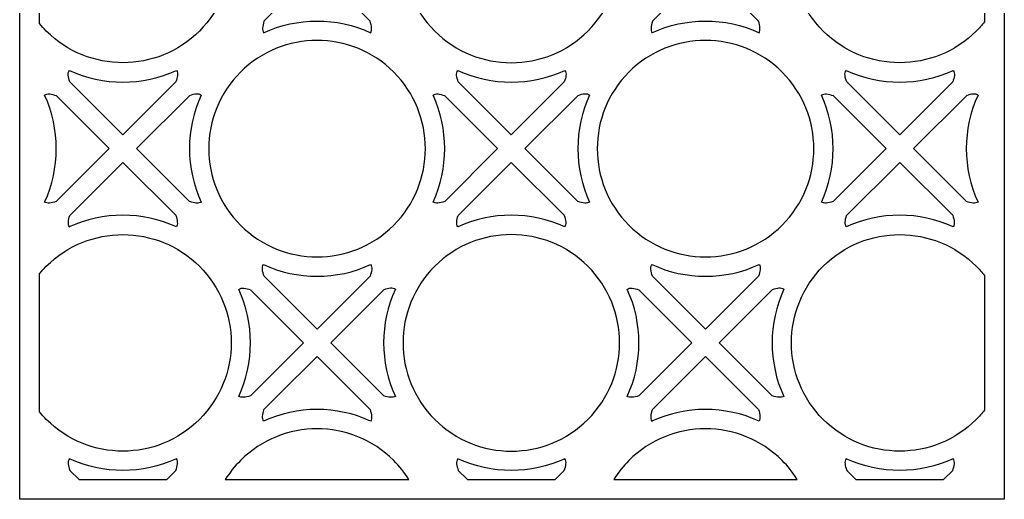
# Model space of a CAD drawing. Header units: centimetres. Extents: x -20 to -13.5, y -6.6 to 6.9.
# Drawn here: x -19.98 to -13.53, y -6.61 to -3.47 of the extents above; entities that cross this region are included whole.
import ezdxf

# ---------------------------------------------------------------- set-up
doc = ezdxf.new("R2010")
doc.units = ezdxf.units.CM
doc.header["$MEASUREMENT"] = 0
doc.layers.add('layer 1', color=7, linetype='Continuous')

msp = doc.modelspace()

# ---------------------------------------------------------------- linework, layer by layer
at = {"layer": 'layer 1', "color": 250, "lineweight": 30}
for points, knots in [([(-13.53018, -6.61448), (-13.53018, -6.61448), (-13.53018, -6.56891), (-13.53018, -6.56891), (-13.53018, -6.56891), (-13.53018, -6.56891), (-13.53018, -6.48463), (-13.53018, -6.48463), (-13.53018, -6.48463), (-13.53018, -6.48463), (-13.53018, 6.72682), (-13.53018, 6.72682), (-13.53018, 6.72682), (-13.53018, 6.72682), (-13.53018, 6.81765), (-13.53018, 6.81765), (-13.53018, 6.81765), (-13.53018, 6.81765), (-13.53018, 6.85667), (-13.53018, 6.85667), (-13.53018, 6.85667), (-13.53018, 6.85667), (-19.8533, 6.85667), (-19.8533, 6.85667), (-19.8533, 6.85667), (-19.8533, 6.85667), (-19.88625, 6.85667), (-19.88625, 6.85667), (-19.88625, 6.85667), (-19.88625, 6.85667), (-19.98315, 6.85667), (-19.98315, 6.85667), (-19.98315, 6.85667), (-19.98315, 6.85667), (-19.98315, -6.48463), (-19.98315, -6.48463), (-19.98315, -6.48463), (-19.98315, -6.48463), (-19.98315, -6.51149), (-19.98315, -6.51149), (-19.98315, -6.51149), (-19.98315, -6.51149), (-19.98315, -6.61448), (-19.98315, -6.61448), (-19.98315, -6.61448), (-19.98315, -6.61448), (-13.53018, -6.61448), (-13.53018, -6.61448)], [0, 0, 0, 0, 0.0769231, 0.0769231, 0.0769231, 0.0769231, 0.1538462, 0.1538462, 0.1538462, 0.1538462, 0.2307692, 0.2307692, 0.2307692, 0.2307692, 0.3076923, 0.3076923, 0.3076923, 0.3076923, 0.3846154, 0.3846154, 0.3846154, 0.3846154, 0.4615385, 0.4615385, 0.4615385, 0.4615385, 0.5384615, 0.5384615, 0.5384615, 0.5384615, 0.6153846, 0.6153846, 0.6153846, 0.6153846, 0.6923077, 0.6923077, 0.6923077, 0.6923077, 0.7692308, 0.7692308, 0.7692308, 0.7692308, 0.8461538, 0.8461538, 0.8461538, 0.8461538, 1, 1, 1, 1]), ([(-19.8533, -3.49631), (-19.83934, -3.51312), (-19.82452, -3.52945), (-19.80877, -3.54521), (-19.80877, -3.54521), (-19.53165, -3.82235), (-19.08215, -3.82235), (-18.80502, -3.54521), (-18.80502, -3.54521), (-18.52789, -3.26808), (-18.52789, -2.81858), (-18.80502, -2.54146), (-18.80502, -2.54146), (-19.08215, -2.26432), (-19.53165, -2.26432), (-19.80877, -2.54146), (-19.80877, -2.54146), (-19.82452, -2.55721), (-19.83934, -2.57355), (-19.8533, -2.59036), (-19.8533, -2.59036), (-19.8533, -2.59036), (-19.8533, -3.49631), (-19.8533, -3.49631)], [0, 0, 0, 0, 0.1428571, 0.1428571, 0.1428571, 0.1428571, 0.2857143, 0.2857143, 0.2857143, 0.2857143, 0.4285714, 0.4285714, 0.4285714, 0.4285714, 0.5714286, 0.5714286, 0.5714286, 0.5714286, 0.7142857, 0.7142857, 0.7142857, 0.7142857, 1, 1, 1, 1]), ([(-17.26308, -2.54146), (-16.98596, -2.26432), (-16.53646, -2.26432), (-16.25932, -2.54146), (-16.25932, -2.54146), (-15.9822, -2.81858), (-15.9822, -3.26808), (-16.25932, -3.54521), (-16.25932, -3.54521), (-16.53646, -3.82235), (-16.98596, -3.82235), (-17.26308, -3.54521), (-17.26308, -3.54521), (-17.54023, -3.26808), (-17.54023, -2.81858), (-17.26308, -2.54146)], [0, 0, 0, 0, 0.2, 0.2, 0.2, 0.2, 0.4, 0.4, 0.4, 0.4, 0.6, 0.6, 0.6, 0.6, 1, 1, 1, 1]), ([(-13.66003, -2.60153), (-13.67658, -2.58076), (-13.69442, -2.56068), (-13.71365, -2.54146), (-13.71365, -2.54146), (-13.99078, -2.26432), (-14.44027, -2.26432), (-14.71742, -2.54146), (-14.71742, -2.54146), (-14.99453, -2.81858), (-14.99453, -3.26808), (-14.71742, -3.54521), (-14.71742, -3.54521), (-14.44027, -3.82235), (-13.99078, -3.82235), (-13.71365, -3.54521), (-13.71365, -3.54521), (-13.69442, -3.52599), (-13.67658, -3.50591), (-13.66003, -3.48514), (-13.66003, -3.48514), (-13.66003, -3.48514), (-13.66003, -2.60153), (-13.66003, -2.60153)], [0, 0, 0, 0, 0.1428571, 0.1428571, 0.1428571, 0.1428571, 0.2857143, 0.2857143, 0.2857143, 0.2857143, 0.4285714, 0.4285714, 0.4285714, 0.4285714, 0.5714286, 0.5714286, 0.5714286, 0.5714286, 0.7142857, 0.7142857, 0.7142857, 0.7142857, 1, 1, 1, 1]), ([(-17.68704, -3.48005), (-17.67628, -3.51292), (-17.67282, -3.54009), (-17.68355, -3.55634), (-17.68355, -3.55634), (-17.90562, -3.45394), (-18.16334, -3.45405), (-18.38535, -3.55667), (-18.38535, -3.55667), (-18.38535, -3.55667), (-18.38447, -3.55579), (-18.38447, -3.55579), (-18.38447, -3.55579), (-18.39546, -3.54001), (-18.39253, -3.51347), (-18.38223, -3.48122), (-18.38223, -3.48122), (-18.38223, -3.48122), (-18.03405, -3.13305), (-18.03405, -3.13305), (-18.03405, -3.13305), (-18.03405, -3.13305), (-17.68704, -3.48005), (-17.68704, -3.48005)], [0, 0, 0, 0, 0.1428571, 0.1428571, 0.1428571, 0.1428571, 0.2857143, 0.2857143, 0.2857143, 0.2857143, 0.4285714, 0.4285714, 0.4285714, 0.4285714, 0.5714286, 0.5714286, 0.5714286, 0.5714286, 0.7142857, 0.7142857, 0.7142857, 0.7142857, 1, 1, 1, 1]), ([(-15.14136, -3.48005), (-15.1306, -3.51292), (-15.12715, -3.54009), (-15.13786, -3.55634), (-15.13786, -3.55634), (-15.35995, -3.45394), (-15.61766, -3.45405), (-15.83967, -3.55667), (-15.83967, -3.55667), (-15.83967, -3.55667), (-15.83879, -3.55579), (-15.83879, -3.55579), (-15.83879, -3.55579), (-15.84978, -3.54001), (-15.84684, -3.51347), (-15.83656, -3.48122), (-15.83656, -3.48122), (-15.83656, -3.48122), (-15.48836, -3.13305), (-15.48836, -3.13305), (-15.48836, -3.13305), (-15.48836, -3.13305), (-15.14136, -3.48005), (-15.14136, -3.48005)], [0, 0, 0, 0, 0.1428571, 0.1428571, 0.1428571, 0.1428571, 0.2857143, 0.2857143, 0.2857143, 0.2857143, 0.4285714, 0.4285714, 0.4285714, 0.4285714, 0.5714286, 0.5714286, 0.5714286, 0.5714286, 0.7142857, 0.7142857, 0.7142857, 0.7142857, 1, 1, 1, 1]), ([(-18.53594, -3.8143), (-18.2588, -3.53717), (-17.8093, -3.53717), (-17.53218, -3.8143), (-17.53218, -3.8143), (-17.25504, -4.09142), (-17.25504, -4.54092), (-17.53218, -4.81806), (-17.53218, -4.81806), (-17.8093, -5.09518), (-18.2588, -5.09518), (-18.53594, -4.81806), (-18.53594, -4.81806), (-18.81306, -4.54092), (-18.81306, -4.09142), (-18.53594, -3.8143)], [0, 0, 0, 0, 0.2, 0.2, 0.2, 0.2, 0.4, 0.4, 0.4, 0.4, 0.6, 0.6, 0.6, 0.6, 1, 1, 1, 1]), ([(-15.99025, -3.8143), (-15.71311, -3.53717), (-15.26361, -3.53717), (-14.98649, -3.8143), (-14.98649, -3.8143), (-14.70937, -4.09142), (-14.70937, -4.54092), (-14.98649, -4.81806), (-14.98649, -4.81806), (-15.26361, -5.09518), (-15.71311, -5.09518), (-15.99025, -4.81806), (-15.99025, -4.81806), (-16.26737, -4.54092), (-16.26737, -4.09142), (-15.99025, -3.8143)], [0, 0, 0, 0, 0.2, 0.2, 0.2, 0.2, 0.4, 0.4, 0.4, 0.4, 0.6, 0.6, 0.6, 0.6, 1, 1, 1, 1]), ([(-19.30689, -4.22647), (-19.30689, -4.22647), (-18.9596, -3.87919), (-18.9596, -3.87919), (-18.9596, -3.87919), (-18.94902, -3.84911), (-18.94184, -3.82073), (-18.9563, -3.80315), (-18.9563, -3.80315), (-19.17816, -3.90547), (-19.43568, -3.90548), (-19.65754, -3.80316), (-19.65754, -3.80316), (-19.67194, -3.82073), (-19.66486, -3.84905), (-19.65428, -3.87909), (-19.65428, -3.87909), (-19.65428, -3.87909), (-19.30689, -4.22647), (-19.30689, -4.22647), (-19.30689, -4.22647), (-19.30689, -4.22647), (-19.30689, -4.22647), (-19.30689, -4.22647)], [0, 0, 0, 0, 0.1428571, 0.1428571, 0.1428571, 0.1428571, 0.2857143, 0.2857143, 0.2857143, 0.2857143, 0.4285714, 0.4285714, 0.4285714, 0.4285714, 0.5714286, 0.5714286, 0.5714286, 0.5714286, 0.7142857, 0.7142857, 0.7142857, 0.7142857, 1, 1, 1, 1]), ([(-16.76121, -4.22647), (-16.76121, -4.22647), (-16.41392, -3.87918), (-16.41392, -3.87918), (-16.41392, -3.87918), (-16.40333, -3.8491), (-16.39616, -3.82073), (-16.41062, -3.80315), (-16.41062, -3.80315), (-16.63249, -3.90547), (-16.89, -3.90548), (-17.11185, -3.80316), (-17.11185, -3.80316), (-17.12627, -3.82073), (-17.11917, -3.84905), (-17.1086, -3.87909), (-17.1086, -3.87909), (-17.1086, -3.87909), (-16.76121, -4.22647), (-16.76121, -4.22647)], [0, 0, 0, 0, 0.1666667, 0.1666667, 0.1666667, 0.1666667, 0.3333333, 0.3333333, 0.3333333, 0.3333333, 0.5, 0.5, 0.5, 0.5, 0.6666667, 0.6666667, 0.6666667, 0.6666667, 1, 1, 1, 1]), ([(-14.21552, -4.22647), (-14.21552, -4.22647), (-13.86822, -3.87917), (-13.86822, -3.87917), (-13.86822, -3.87917), (-13.85765, -3.8491), (-13.85047, -3.82073), (-13.86493, -3.80315), (-13.86493, -3.80315), (-14.0868, -3.90547), (-14.34431, -3.90548), (-14.56617, -3.80316), (-14.56617, -3.80316), (-14.58058, -3.82073), (-14.57349, -3.84905), (-14.56292, -3.87908), (-14.56292, -3.87908), (-14.56292, -3.87908), (-14.21552, -4.22647), (-14.21552, -4.22647)], [0, 0, 0, 0, 0.1666667, 0.1666667, 0.1666667, 0.1666667, 0.3333333, 0.3333333, 0.3333333, 0.3333333, 0.5, 0.5, 0.5, 0.5, 0.6666667, 0.6666667, 0.6666667, 0.6666667, 1, 1, 1, 1]), ([(-19.74362, -4.6632), (-19.74362, -4.6632), (-19.3966, -4.31618), (-19.3966, -4.31618), (-19.3966, -4.31618), (-19.3966, -4.31618), (-19.74394, -3.96884), (-19.74394, -3.96884), (-19.74394, -3.96884), (-19.77403, -3.95826), (-19.80237, -3.95112), (-19.81996, -3.96559), (-19.81996, -3.96559), (-19.71767, -4.18742), (-19.71765, -4.44485), (-19.81993, -4.66671), (-19.81993, -4.66671), (-19.80369, -4.67741), (-19.77649, -4.67398), (-19.74362, -4.6632)], [0, 0, 0, 0, 0.1666667, 0.1666667, 0.1666667, 0.1666667, 0.3333333, 0.3333333, 0.3333333, 0.3333333, 0.5, 0.5, 0.5, 0.5, 0.6666667, 0.6666667, 0.6666667, 0.6666667, 1, 1, 1, 1]), ([(-19.21718, -4.31618), (-19.21718, -4.31618), (-18.87012, -4.66326), (-18.87012, -4.66326), (-18.87012, -4.66326), (-18.83729, -4.67398), (-18.81016, -4.6774), (-18.79393, -4.66673), (-18.79393, -4.66673), (-18.89634, -4.44462), (-18.89623, -4.18687), (-18.79358, -3.96487), (-18.79358, -3.96487), (-18.81065, -3.95015), (-18.83827, -3.95654), (-18.86775, -3.96676), (-18.86775, -3.96676), (-18.86775, -3.96676), (-19.21718, -4.31618), (-19.21718, -4.31618)], [0, 0, 0, 0, 0.1666667, 0.1666667, 0.1666667, 0.1666667, 0.3333333, 0.3333333, 0.3333333, 0.3333333, 0.5, 0.5, 0.5, 0.5, 0.6666667, 0.6666667, 0.6666667, 0.6666667, 1, 1, 1, 1]), ([(-17.19794, -4.6632), (-17.19794, -4.6632), (-16.85091, -4.31618), (-16.85091, -4.31618), (-16.85091, -4.31618), (-16.85091, -4.31618), (-17.19826, -3.96884), (-17.19826, -3.96884), (-17.19826, -3.96884), (-17.22834, -3.95826), (-17.25669, -3.95112), (-17.27427, -3.96559), (-17.27427, -3.96559), (-17.17199, -4.18742), (-17.17196, -4.44485), (-17.27425, -4.66671), (-17.27425, -4.66671), (-17.25801, -4.67741), (-17.23081, -4.67398), (-17.19794, -4.6632)], [0, 0, 0, 0, 0.1666667, 0.1666667, 0.1666667, 0.1666667, 0.3333333, 0.3333333, 0.3333333, 0.3333333, 0.5, 0.5, 0.5, 0.5, 0.6666667, 0.6666667, 0.6666667, 0.6666667, 1, 1, 1, 1]), ([(-16.32208, -3.96676), (-16.32208, -3.96676), (-16.67151, -4.31618), (-16.67151, -4.31618), (-16.67151, -4.31618), (-16.67151, -4.31618), (-16.32443, -4.66326), (-16.32443, -4.66326), (-16.32443, -4.66326), (-16.29161, -4.67398), (-16.26448, -4.6774), (-16.24824, -4.66673), (-16.24824, -4.66673), (-16.35067, -4.44462), (-16.35054, -4.18687), (-16.2479, -3.96487), (-16.2479, -3.96487), (-16.26497, -3.95015), (-16.29259, -3.95654), (-16.32208, -3.96676)], [0, 0, 0, 0, 0.1666667, 0.1666667, 0.1666667, 0.1666667, 0.3333333, 0.3333333, 0.3333333, 0.3333333, 0.5, 0.5, 0.5, 0.5, 0.6666667, 0.6666667, 0.6666667, 0.6666667, 1, 1, 1, 1]), ([(-14.65225, -4.6632), (-14.65225, -4.6632), (-14.30523, -4.3162), (-14.30523, -4.3162), (-14.30523, -4.3162), (-14.30523, -4.3162), (-14.65257, -3.96884), (-14.65257, -3.96884), (-14.65257, -3.96884), (-14.68267, -3.95826), (-14.711, -3.95112), (-14.7286, -3.96559), (-14.7286, -3.96559), (-14.62631, -4.18742), (-14.62629, -4.44485), (-14.72856, -4.66671), (-14.72856, -4.66671), (-14.71231, -4.67741), (-14.68513, -4.67398), (-14.65225, -4.6632)], [0, 0, 0, 0, 0.1666667, 0.1666667, 0.1666667, 0.1666667, 0.3333333, 0.3333333, 0.3333333, 0.3333333, 0.5, 0.5, 0.5, 0.5, 0.6666667, 0.6666667, 0.6666667, 0.6666667, 1, 1, 1, 1]), ([(-13.77639, -3.96676), (-13.77639, -3.96676), (-14.12582, -4.31618), (-14.12582, -4.31618), (-14.12582, -4.31618), (-14.12582, -4.31618), (-13.77876, -4.66325), (-13.77876, -4.66325), (-13.77876, -4.66325), (-13.74594, -4.67398), (-13.71879, -4.6774), (-13.70257, -4.66673), (-13.70257, -4.66673), (-13.80499, -4.44462), (-13.80485, -4.18687), (-13.70221, -3.96487), (-13.70221, -3.96487), (-13.71928, -3.95015), (-13.74691, -3.95654), (-13.77639, -3.96676)], [0, 0, 0, 0, 0.1666667, 0.1666667, 0.1666667, 0.1666667, 0.3333333, 0.3333333, 0.3333333, 0.3333333, 0.5, 0.5, 0.5, 0.5, 0.6666667, 0.6666667, 0.6666667, 0.6666667, 1, 1, 1, 1]), ([(-19.30689, -4.40589), (-19.30689, -4.40589), (-19.65508, -4.75407), (-19.65508, -4.75407), (-19.65508, -4.75407), (-19.66536, -4.78631), (-19.6683, -4.81285), (-19.65732, -4.82863), (-19.65732, -4.82863), (-19.65732, -4.82863), (-19.6582, -4.82951), (-19.6582, -4.82951), (-19.6582, -4.82951), (-19.43618, -4.72689), (-19.17847, -4.72677), (-18.95638, -4.82918), (-18.95638, -4.82918), (-18.94567, -4.81294), (-18.94913, -4.78577), (-18.95988, -4.75289), (-18.95988, -4.75289), (-18.95988, -4.75289), (-19.30689, -4.40589), (-19.30689, -4.40589)], [0, 0, 0, 0, 0.1428571, 0.1428571, 0.1428571, 0.1428571, 0.2857143, 0.2857143, 0.2857143, 0.2857143, 0.4285714, 0.4285714, 0.4285714, 0.4285714, 0.5714286, 0.5714286, 0.5714286, 0.5714286, 0.7142857, 0.7142857, 0.7142857, 0.7142857, 1, 1, 1, 1]), ([(-16.76121, -4.40589), (-16.76121, -4.40589), (-17.1094, -4.75407), (-17.1094, -4.75407), (-17.1094, -4.75407), (-17.11968, -4.78631), (-17.12261, -4.81285), (-17.11163, -4.82863), (-17.11163, -4.82863), (-17.11163, -4.82863), (-17.11251, -4.82951), (-17.11251, -4.82951), (-17.11251, -4.82951), (-16.8905, -4.72689), (-16.63279, -4.72677), (-16.4107, -4.82918), (-16.4107, -4.82918), (-16.39999, -4.81294), (-16.40344, -4.78577), (-16.4142, -4.75289), (-16.4142, -4.75289), (-16.4142, -4.75289), (-16.76121, -4.40589), (-16.76121, -4.40589)], [0, 0, 0, 0, 0.1428571, 0.1428571, 0.1428571, 0.1428571, 0.2857143, 0.2857143, 0.2857143, 0.2857143, 0.4285714, 0.4285714, 0.4285714, 0.4285714, 0.5714286, 0.5714286, 0.5714286, 0.5714286, 0.7142857, 0.7142857, 0.7142857, 0.7142857, 1, 1, 1, 1]), ([(-14.21552, -4.40589), (-14.21552, -4.40589), (-14.56371, -4.75407), (-14.56371, -4.75407), (-14.56371, -4.75407), (-14.57401, -4.78631), (-14.57694, -4.81285), (-14.56595, -4.82863), (-14.56595, -4.82863), (-14.56595, -4.82863), (-14.56682, -4.82951), (-14.56682, -4.82951), (-14.56682, -4.82951), (-14.34482, -4.72689), (-14.0871, -4.72677), (-13.86501, -4.82918), (-13.86501, -4.82918), (-13.8543, -4.81294), (-13.85776, -4.78577), (-13.86852, -4.75289), (-13.86852, -4.75289), (-13.86852, -4.75289), (-14.21552, -4.40589), (-14.21552, -4.40589)], [0, 0, 0, 0, 0.1428571, 0.1428571, 0.1428571, 0.1428571, 0.2857143, 0.2857143, 0.2857143, 0.2857143, 0.4285714, 0.4285714, 0.4285714, 0.4285714, 0.5714286, 0.5714286, 0.5714286, 0.5714286, 0.7142857, 0.7142857, 0.7142857, 0.7142857, 1, 1, 1, 1]), ([(-19.8533, -6.04199), (-19.83934, -6.0588), (-19.82452, -6.07514), (-19.80877, -6.09089), (-19.80877, -6.09089), (-19.53165, -6.36803), (-19.08215, -6.36803), (-18.80502, -6.09089), (-18.80502, -6.09089), (-18.52789, -5.81377), (-18.52789, -5.36427), (-18.80502, -5.08714), (-18.80502, -5.08714), (-19.08215, -4.81001), (-19.53165, -4.81001), (-19.80877, -5.08714), (-19.80877, -5.08714), (-19.82452, -5.10289), (-19.83934, -5.11923), (-19.8533, -5.13604), (-19.8533, -5.13604), (-19.8533, -5.13604), (-19.8533, -6.04199), (-19.8533, -6.04199)], [0, 0, 0, 0, 0.1428571, 0.1428571, 0.1428571, 0.1428571, 0.2857143, 0.2857143, 0.2857143, 0.2857143, 0.4285714, 0.4285714, 0.4285714, 0.4285714, 0.5714286, 0.5714286, 0.5714286, 0.5714286, 0.7142857, 0.7142857, 0.7142857, 0.7142857, 1, 1, 1, 1]), ([(-17.26308, -5.08714), (-16.98596, -4.81001), (-16.53646, -4.81001), (-16.25932, -5.08714), (-16.25932, -5.08714), (-15.9822, -5.36427), (-15.9822, -5.81377), (-16.25932, -6.09089), (-16.25932, -6.09089), (-16.53646, -6.36803), (-16.98596, -6.36803), (-17.26308, -6.09089), (-17.26308, -6.09089), (-17.54023, -5.81377), (-17.54023, -5.36427), (-17.26308, -5.08714)], [0, 0, 0, 0, 0.2, 0.2, 0.2, 0.2, 0.4, 0.4, 0.4, 0.4, 0.6, 0.6, 0.6, 0.6, 1, 1, 1, 1]), ([(-13.66003, -5.14721), (-13.67658, -5.12645), (-13.69442, -5.10636), (-13.71365, -5.08714), (-13.71365, -5.08714), (-13.99078, -4.81001), (-14.44027, -4.81001), (-14.71742, -5.08714), (-14.71742, -5.08714), (-14.99453, -5.36427), (-14.99453, -5.81377), (-14.71742, -6.09089), (-14.71742, -6.09089), (-14.44027, -6.36803), (-13.99078, -6.36803), (-13.71365, -6.09089), (-13.71365, -6.09089), (-13.69442, -6.07167), (-13.67658, -6.05159), (-13.66003, -6.03082), (-13.66003, -6.03082), (-13.66003, -6.03082), (-13.66003, -5.14721), (-13.66003, -5.14721)], [0, 0, 0, 0, 0.1428571, 0.1428571, 0.1428571, 0.1428571, 0.2857143, 0.2857143, 0.2857143, 0.2857143, 0.4285714, 0.4285714, 0.4285714, 0.4285714, 0.5714286, 0.5714286, 0.5714286, 0.5714286, 0.7142857, 0.7142857, 0.7142857, 0.7142857, 1, 1, 1, 1]), ([(-18.03405, -5.49933), (-18.03405, -5.49933), (-17.68676, -5.15203), (-17.68676, -5.15203), (-17.68676, -5.15203), (-17.67617, -5.12196), (-17.66899, -5.09358), (-17.68346, -5.07598), (-17.68346, -5.07598), (-17.90532, -5.17831), (-18.16283, -5.17831), (-18.38469, -5.07599), (-18.38469, -5.07599), (-18.3991, -5.09358), (-18.39201, -5.1219), (-18.38145, -5.15193), (-18.38145, -5.15193), (-18.38145, -5.15193), (-18.03405, -5.49933), (-18.03405, -5.49933)], [0, 0, 0, 0, 0.1666667, 0.1666667, 0.1666667, 0.1666667, 0.3333333, 0.3333333, 0.3333333, 0.3333333, 0.5, 0.5, 0.5, 0.5, 0.6666667, 0.6666667, 0.6666667, 0.6666667, 1, 1, 1, 1]), ([(-15.48836, -5.49933), (-15.48836, -5.49933), (-15.14108, -5.15203), (-15.14108, -5.15203), (-15.14108, -5.15203), (-15.13048, -5.12196), (-15.12332, -5.09358), (-15.13778, -5.07598), (-15.13778, -5.07598), (-15.35964, -5.17831), (-15.61716, -5.17831), (-15.839, -5.07599), (-15.839, -5.07599), (-15.85342, -5.09358), (-15.84634, -5.1219), (-15.83576, -5.15193), (-15.83576, -5.15193), (-15.83576, -5.15193), (-15.48836, -5.49933), (-15.48836, -5.49933)], [0, 0, 0, 0, 0.1666667, 0.1666667, 0.1666667, 0.1666667, 0.3333333, 0.3333333, 0.3333333, 0.3333333, 0.5, 0.5, 0.5, 0.5, 0.6666667, 0.6666667, 0.6666667, 0.6666667, 1, 1, 1, 1]), ([(-18.47077, -5.93605), (-18.47077, -5.93605), (-18.12375, -5.58903), (-18.12375, -5.58903), (-18.12375, -5.58903), (-18.12375, -5.58903), (-18.47109, -5.24168), (-18.47109, -5.24168), (-18.47109, -5.24168), (-18.50119, -5.23109), (-18.52953, -5.22395), (-18.54712, -5.23843), (-18.54712, -5.23843), (-18.44484, -5.46027), (-18.44481, -5.7177), (-18.54709, -5.93954), (-18.54709, -5.93954), (-18.53084, -5.95027), (-18.50366, -5.94682), (-18.47077, -5.93605)], [0, 0, 0, 0, 0.1666667, 0.1666667, 0.1666667, 0.1666667, 0.3333333, 0.3333333, 0.3333333, 0.3333333, 0.5, 0.5, 0.5, 0.5, 0.6666667, 0.6666667, 0.6666667, 0.6666667, 1, 1, 1, 1]), ([(-17.59491, -5.23959), (-17.59491, -5.23959), (-17.94435, -5.58902), (-17.94435, -5.58902), (-17.94435, -5.58902), (-17.94435, -5.58902), (-17.94435, -5.58903), (-17.94435, -5.58903), (-17.94435, -5.58903), (-17.94435, -5.58903), (-17.59729, -5.93608), (-17.59729, -5.93608), (-17.59729, -5.93608), (-17.56446, -5.94682), (-17.53732, -5.95024), (-17.52109, -5.93957), (-17.52109, -5.93957), (-17.6235, -5.71747), (-17.62338, -5.4597), (-17.52074, -5.23771), (-17.52074, -5.23771), (-17.5378, -5.22299), (-17.56544, -5.22939), (-17.59491, -5.23959)], [0, 0, 0, 0, 0.1428571, 0.1428571, 0.1428571, 0.1428571, 0.2857143, 0.2857143, 0.2857143, 0.2857143, 0.4285714, 0.4285714, 0.4285714, 0.4285714, 0.5714286, 0.5714286, 0.5714286, 0.5714286, 0.7142857, 0.7142857, 0.7142857, 0.7142857, 1, 1, 1, 1]), ([(-15.92508, -5.93605), (-15.92508, -5.93605), (-15.57807, -5.58903), (-15.57807, -5.58903), (-15.57807, -5.58903), (-15.57807, -5.58903), (-15.92542, -5.24168), (-15.92542, -5.24168), (-15.92542, -5.24168), (-15.95551, -5.23109), (-15.98385, -5.22395), (-16.00144, -5.23843), (-16.00144, -5.23843), (-15.89915, -5.46027), (-15.89913, -5.7177), (-16.0014, -5.93954), (-16.0014, -5.93954), (-15.98517, -5.95027), (-15.95797, -5.94682), (-15.92508, -5.93605)], [0, 0, 0, 0, 0.1666667, 0.1666667, 0.1666667, 0.1666667, 0.3333333, 0.3333333, 0.3333333, 0.3333333, 0.5, 0.5, 0.5, 0.5, 0.6666667, 0.6666667, 0.6666667, 0.6666667, 1, 1, 1, 1]), ([(-15.04923, -5.23959), (-15.04923, -5.23959), (-15.39866, -5.58902), (-15.39866, -5.58902), (-15.39866, -5.58902), (-15.39866, -5.58902), (-15.05158, -5.9361), (-15.05158, -5.9361), (-15.05158, -5.9361), (-15.01877, -5.94682), (-14.99164, -5.95023), (-14.97541, -5.93957), (-14.97541, -5.93957), (-15.07782, -5.71747), (-15.07771, -5.4597), (-14.97506, -5.23771), (-14.97506, -5.23771), (-14.99213, -5.22299), (-15.01975, -5.22939), (-15.04923, -5.23959)], [0, 0, 0, 0, 0.1666667, 0.1666667, 0.1666667, 0.1666667, 0.3333333, 0.3333333, 0.3333333, 0.3333333, 0.5, 0.5, 0.5, 0.5, 0.6666667, 0.6666667, 0.6666667, 0.6666667, 1, 1, 1, 1]), ([(-18.03405, -5.67873), (-18.03405, -5.67873), (-18.28818, -5.93286), (-18.28818, -5.93286), (-18.28818, -5.93286), (-18.28818, -5.93286), (-18.38223, -6.02692), (-18.38223, -6.02692), (-18.38223, -6.02692), (-18.39253, -6.05915), (-18.39546, -6.0857), (-18.38447, -6.10147), (-18.38447, -6.10147), (-18.38447, -6.10147), (-18.38535, -6.10236), (-18.38535, -6.10236), (-18.38535, -6.10236), (-18.16334, -5.99974), (-17.90562, -5.99962), (-17.68355, -6.10202), (-17.68355, -6.10202), (-17.67282, -6.08577), (-17.67628, -6.05861), (-17.68704, -6.02574), (-17.68704, -6.02574), (-17.68704, -6.02574), (-18.03405, -5.67873), (-18.03405, -5.67873)], [0, 0, 0, 0, 0.125, 0.125, 0.125, 0.125, 0.25, 0.25, 0.25, 0.25, 0.375, 0.375, 0.375, 0.375, 0.5, 0.5, 0.5, 0.5, 0.625, 0.625, 0.625, 0.625, 0.75, 0.75, 0.75, 0.75, 1, 1, 1, 1]), ([(-15.48836, -5.67873), (-15.48836, -5.67873), (-15.83656, -6.02692), (-15.83656, -6.02692), (-15.83656, -6.02692), (-15.84684, -6.05915), (-15.84978, -6.0857), (-15.83879, -6.10147), (-15.83879, -6.10147), (-15.83879, -6.10147), (-15.83967, -6.10236), (-15.83967, -6.10236), (-15.83967, -6.10236), (-15.61766, -5.99974), (-15.35995, -5.99962), (-15.13786, -6.10202), (-15.13786, -6.10202), (-15.12715, -6.08577), (-15.1306, -6.05861), (-15.14136, -6.02574), (-15.14136, -6.02574), (-15.14136, -6.02574), (-15.48836, -5.67873), (-15.48836, -5.67873)], [0, 0, 0, 0, 0.1428571, 0.1428571, 0.1428571, 0.1428571, 0.2857143, 0.2857143, 0.2857143, 0.2857143, 0.4285714, 0.4285714, 0.4285714, 0.4285714, 0.5714286, 0.5714286, 0.5714286, 0.5714286, 0.7142857, 0.7142857, 0.7142857, 0.7142857, 1, 1, 1, 1]), ([(-17.43269, -6.48463), (-17.43269, -6.48463), (-18.63543, -6.48463), (-18.63543, -6.48463), (-18.63543, -6.48463), (-18.60761, -6.44037), (-18.57446, -6.39851), (-18.53594, -6.35998), (-18.53594, -6.35998), (-18.2588, -6.08284), (-17.8093, -6.08284), (-17.53218, -6.35998), (-17.53218, -6.35998), (-17.49365, -6.39851), (-17.4605, -6.44037), (-17.43269, -6.48463)], [0, 0, 0, 0, 0.2, 0.2, 0.2, 0.2, 0.4, 0.4, 0.4, 0.4, 0.6, 0.6, 0.6, 0.6, 1, 1, 1, 1]), ([(-14.887, -6.48463), (-14.887, -6.48463), (-16.08974, -6.48463), (-16.08974, -6.48463), (-16.08974, -6.48463), (-16.06193, -6.44037), (-16.02878, -6.39851), (-15.99025, -6.35998), (-15.99025, -6.35998), (-15.71311, -6.08284), (-15.26361, -6.08284), (-14.98649, -6.35998), (-14.98649, -6.35998), (-14.94796, -6.39851), (-14.91482, -6.44037), (-14.887, -6.48463)], [0, 0, 0, 0, 0.2, 0.2, 0.2, 0.2, 0.4, 0.4, 0.4, 0.4, 0.6, 0.6, 0.6, 0.6, 1, 1, 1, 1]), ([(-19.01935, -6.48463), (-19.01935, -6.48463), (-19.59443, -6.48463), (-19.59443, -6.48463), (-19.59443, -6.48463), (-19.59443, -6.48463), (-19.65427, -6.42479), (-19.65427, -6.42479), (-19.65427, -6.42479), (-19.66486, -6.39475), (-19.67194, -6.36642), (-19.65754, -6.34884), (-19.65754, -6.34884), (-19.43568, -6.45116), (-19.17816, -6.45115), (-18.9563, -6.34882), (-18.9563, -6.34882), (-18.94184, -6.36642), (-18.94902, -6.3948), (-18.9596, -6.42488), (-18.9596, -6.42488), (-18.9596, -6.42488), (-19.01935, -6.48463), (-19.01935, -6.48463)], [0, 0, 0, 0, 0.1428571, 0.1428571, 0.1428571, 0.1428571, 0.2857143, 0.2857143, 0.2857143, 0.2857143, 0.4285714, 0.4285714, 0.4285714, 0.4285714, 0.5714286, 0.5714286, 0.5714286, 0.5714286, 0.7142857, 0.7142857, 0.7142857, 0.7142857, 1, 1, 1, 1]), ([(-16.47368, -6.48463), (-16.47368, -6.48463), (-17.04874, -6.48463), (-17.04874, -6.48463), (-17.04874, -6.48463), (-17.04874, -6.48463), (-17.10859, -6.42479), (-17.10859, -6.42479), (-17.10859, -6.42479), (-17.11917, -6.39475), (-17.12627, -6.36642), (-17.11185, -6.34884), (-17.11185, -6.34884), (-16.89, -6.45116), (-16.63249, -6.45115), (-16.41062, -6.34882), (-16.41062, -6.34882), (-16.39616, -6.36642), (-16.40333, -6.39479), (-16.41392, -6.42487), (-16.41392, -6.42487), (-16.41392, -6.42487), (-16.47368, -6.48463), (-16.47368, -6.48463)], [0, 0, 0, 0, 0.1428571, 0.1428571, 0.1428571, 0.1428571, 0.2857143, 0.2857143, 0.2857143, 0.2857143, 0.4285714, 0.4285714, 0.4285714, 0.4285714, 0.5714286, 0.5714286, 0.5714286, 0.5714286, 0.7142857, 0.7142857, 0.7142857, 0.7142857, 1, 1, 1, 1]), ([(-13.928, -6.48463), (-13.928, -6.48463), (-14.50306, -6.48463), (-14.50306, -6.48463), (-14.50306, -6.48463), (-14.50306, -6.48463), (-14.56292, -6.42477), (-14.56292, -6.42477), (-14.56292, -6.42477), (-14.57349, -6.39474), (-14.58058, -6.36642), (-14.56617, -6.34884), (-14.56617, -6.34884), (-14.34431, -6.45116), (-14.0868, -6.45115), (-13.86493, -6.34882), (-13.86493, -6.34882), (-13.85047, -6.36642), (-13.85765, -6.39479), (-13.86822, -6.42486), (-13.86822, -6.42486), (-13.86822, -6.42486), (-13.928, -6.48463), (-13.928, -6.48463)], [0, 0, 0, 0, 0.1428571, 0.1428571, 0.1428571, 0.1428571, 0.2857143, 0.2857143, 0.2857143, 0.2857143, 0.4285714, 0.4285714, 0.4285714, 0.4285714, 0.5714286, 0.5714286, 0.5714286, 0.5714286, 0.7142857, 0.7142857, 0.7142857, 0.7142857, 1, 1, 1, 1])]:
    msp.add_open_spline(points, degree=3, knots=knots, dxfattribs=at)

doc.saveas('drawing.dxf')
